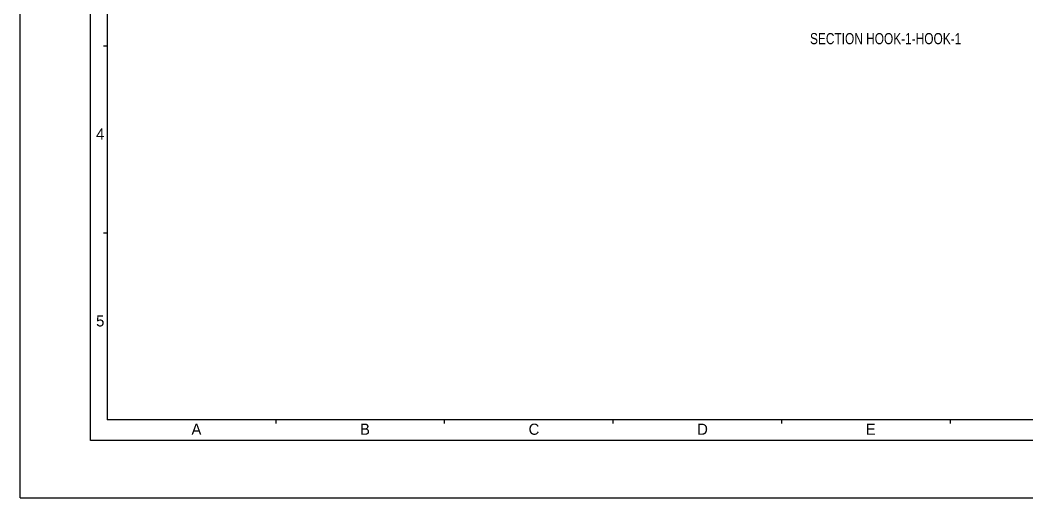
# Model space of a CAD drawing. Header units: millimetres. Extents: x 0 to 420, y 0 to 297.
# Drawn here: x 0 to 271.7, y 0 to 128.8 of the extents above; entities that cross this region are included whole.
import ezdxf

# ---------------------------------------------------------------- set-up
doc = ezdxf.new("R2010")
doc.units = ezdxf.units.MM
doc.header["$LTSCALE"] = 23.1
doc.layers.get('0').update_dxf_attribs({"linetype": 'CONTINUOUS'})
doc.layers.add('DETAIL', color=7, linetype='CONTINUOUS')
doc.styles.get("Standard").update_dxf_attribs({"font": 'txt', "width": 0.8})
doc.styles.add('TEXTSTYLE_2', font='txt')

msp = doc.modelspace()

# ---------------------------------------------------------------- linework, layer by layer
at = {"color": 7, "linetype": 'CONTINUOUS'}
for p, q in [((0, 0), (0, 297)), ((19, 15.5), (19, 281.5)), ((23.5, 276), (23.5, 21)), ((23.5, 121.8), (22.5, 121.8)), ((23.5, 71.4), (22.5, 71.4)), ((396, 21), (23.5, 21)), ((69, 21), (69, 20)), ((114.5, 21), (114.5, 20)), ((160, 21), (160, 20)), ((205.5, 21), (205.5, 20)), ((251, 21), (251, 20)), ((401, 15.5), (19, 15.5)), ((0, 0), (420, 0))]:
    msp.add_line(p, q, dxfattribs=at)

# ---------------------------------------------------------------- texts
at = {"color": 7, "linetype": 'CONTINUOUS', "char_height": 3, "width": 3, "attachment_point": 1, "line_spacing_factor": 0.9, "style": 'TEXTSTYLE_2'}
for s, insert in [('4', (20.5, 99.6)), ('5', (20.5, 49.2)), ('A', (46.25, 20)), ('B', (91.75, 20)), ('C', (137.25, 20)), ('D', (182.75, 20)), ('E', (228.25, 20))]:
    msp.add_mtext(s, dxfattribs=dict(at, insert=insert))
at = {"layer": 'DETAIL', "color": 7, "linetype": 'CONTINUOUS', "insert": (254.04, 125.307), "char_height": 3, "width": 50.4, "attachment_point": 3, "line_spacing_factor": 0.9}
msp.add_mtext('SECTION HOOK-1-HOOK-1', dxfattribs=at)

doc.saveas('drawing.dxf')
